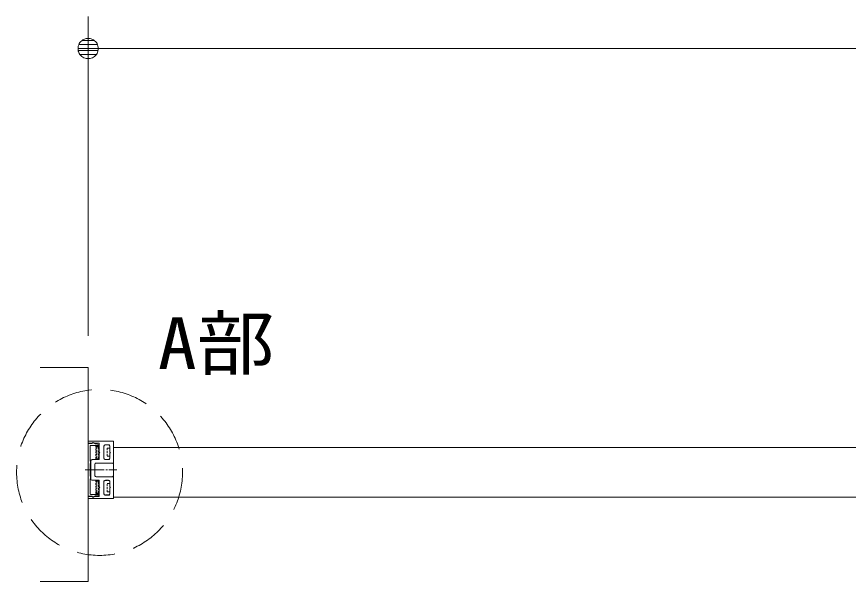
# Model space of a CAD drawing. Units: millimetres, scale not verified. Extents: x -6062 to 6062, y -3045 to 3045.
# Drawn here: x -5360 to -4839, y 1202 to 1556 of the extents above; entities that cross this region are included whole.
import ezdxf
from ezdxf.enums import TextEntityAlignment as Align

# ---------------------------------------------------------------- set-up
doc = ezdxf.new("R2010")
doc.units = ezdxf.units.MM
doc.header["$LTSCALE"] = 20
doc.linetypes.add('CHAIN1', pattern=[8, 5, -1, 1, -1])
doc.linetypes.add('DASHED1', pattern=[1.8, 1.2, -0.6])
for name, color, linetype, lineweight in [('0-0_3一般', 7, 'Continuous', 9), ('0-1_2寸法-3', 7, 'Continuous', 9), ('0-2_2寸法-1', 7, 'Continuous', 9), ('0-3_0', 7, 'Continuous', 9)]:
    doc.layers.add(name, color=color, linetype=linetype, lineweight=lineweight)
doc.styles.add('ＭＳ ゴシック', font='')
doc.styles.get('ＭＳ ゴシック').set_extended_font_data('MS Gothic')

# ---------------------------------------------------------------- blocks, each defined once
blk = doc.blocks.new('_Dot')
at = {"layer": '0-3_0'}
for p, q in [((-10, 0), (-20, 0)), ((9.78, 2), (-9.78, 2)), ((7.99, 6), (-7.99, 6)), ((9.16, -3.98), (-9.16, -3.98)), ((6, -7.98), (-6, -7.98))]:
    blk.add_line(p, q, dxfattribs=at)
for points in [[(10, 0), (9.92, 1.25), (9.69, 2.49), (9.3, 3.68), (8.76, 4.82), (8.09, 5.88), (7.29, 6.85), (6.37, 7.71), (5.36, 8.44), (4.26, 9.05), (3.09, 9.51), (1.87, 9.82), (0.63, 9.98), (-0.63, 9.98), (-1.87, 9.82), (-3.09, 9.51), (-4.26, 9.05), (-5.36, 8.44), (-6.37, 7.71), (-7.29, 6.85), (-8.09, 5.88), (-8.76, 4.82), (-9.3, 3.68), (-9.69, 2.49), (-9.92, 1.25), (-10, 0), (0, 0)], [(-10, 0), (-9.92, -1.25), (-9.69, -2.49), (-9.3, -3.68), (-8.76, -4.82), (-8.09, -5.88), (-7.29, -6.85), (-6.37, -7.71), (-5.36, -8.44), (-4.26, -9.05), (-3.09, -9.51), (-1.87, -9.82), (-0.63, -9.98), (0.63, -9.98), (1.87, -9.82), (3.09, -9.51), (4.26, -9.05), (5.36, -8.44), (6.37, -7.71), (7.29, -6.85), (8.09, -5.88), (8.76, -4.82), (9.3, -3.68), (9.69, -2.49), (9.92, -1.25), (10, 0), (0, 0)]]:
    blk.add_lwpolyline(points, close=True, dxfattribs=at)
blk = doc.blocks.new('グループ-31')
at = {"layer": '0-0_3一般'}
for p, q in [((-70240, 25716.9), (-70240, 25096.9)), ((-54820, 25716.9), (-70240, 25716.9)), ((-70240, 25096.9), (-54820, 25096.9))]:
    blk.add_line(p, q, dxfattribs=at)
blk = doc.blocks.new('グループ-32')
at = {"layer": '0-0_3一般', "linetype": 'DASHED1'}
for p, q in [((-70560, 25796.9), (-70560, 25076.9)), ((-70242, 25796.9), (-70560, 25796.9)), ((-70462, 25573.9), (-70462, 25730.9)), ((-70456, 25736.9), (-70428, 25736.9)), ((-70452, 25721.7), (-70452, 25583.1)), ((-70447, 25726.9), (-70446.8, 25726.9)), ((-70437.2, 25726.9), (-70446.8, 25726.9)), ((-70432, 25721.9), (-70432, 25721.7)), ((-70432, 25583.1), (-70432, 25721.7)), ((-70422, 25730.9), (-70422, 25573.9)), ((-70362, 25587.9), (-70362, 25730.9)), ((-70342, 25750.9), (-70308, 25750.9)), ((-70322, 25710.9), (-70322, 25607.9)), ((-70308, 25710.9), (-70322, 25710.9)), ((-70288, 25710.9), (-70288, 25704.9)), ((-70428, 25567.9), (-70456, 25567.9)), ((-70452, 25582.9), (-70452, 25583.1)), ((-70446.8, 25577.9), (-70437.2, 25577.9)), ((-70437, 25577.9), (-70437.2, 25577.9)), ((-70308, 25567.9), (-70342, 25567.9)), ((-70322, 25607.9), (-70308, 25607.9)), ((-70308, 25607.9), (-70288, 25607.9)), ((-70288, 25613.9), (-70288, 25607.9)), ((-70288, 25607.9), (-70288, 25587.9)), ((-70462, 25142.9), (-70462, 25299.9)), ((-70456, 25305.9), (-70428, 25305.9)), ((-70452, 25290.7), (-70452, 25152.1)), ((-70447, 25295.9), (-70446.8, 25295.9)), ((-70437.2, 25295.9), (-70446.8, 25295.9)), ((-70432, 25290.9), (-70432, 25290.7)), ((-70432, 25152.1), (-70432, 25290.7)), ((-70422, 25299.9), (-70422, 25142.9)), ((-70362, 25142.9), (-70362, 25285.9)), ((-70342, 25305.9), (-70308, 25305.9)), ((-70322, 25162.9), (-70322, 25265.9)), ((-70322, 25265.9), (-70308, 25265.9)), ((-70288, 25265.9), (-70288, 25259.9)), ((-70452, 25151.9), (-70452, 25152.1)), ((-70446.8, 25146.9), (-70437.2, 25146.9)), ((-70437, 25146.9), (-70437.2, 25146.9)), ((-70308, 25162.9), (-70322, 25162.9)), ((-70308, 25162.9), (-70288, 25162.9)), ((-70288, 25168.9), (-70288, 25162.9)), ((-70288, 25162.9), (-70288, 25142.9)), ((-70428, 25136.9), (-70456, 25136.9)), ((-70308, 25122.9), (-70342, 25122.9))]:
    blk.add_line(p, q, dxfattribs=at)
at = {"layer": '0-0_3一般', "linetype": 'CHAIN1'}
blk.add_line((-70198.6, 25436.9), (-70598.6, 25436.9), dxfattribs=at)
at = {"layer": '0-0_3一般', "linetype": 'DASHED1'}
for points in [[(-70560, 25076.9), (-70242, 25076.9), (-70242, 25796.9)], [(-70452, 25721.7), (-70452, 25721.9), (-70452, 25722.1), (-70451.9, 25722.3), (-70451.9, 25722.5), (-70451.9, 25722.7), (-70451.8, 25722.9), (-70451.8, 25723.1), (-70451.7, 25723.3), (-70451.6, 25723.4), (-70451.5, 25723.6), (-70451.5, 25723.8), (-70451.4, 25724), (-70451.3, 25724.1), (-70451.2, 25724.3), (-70451.1, 25724.5), (-70450.9, 25724.6), (-70450.8, 25724.8), (-70450.7, 25725), (-70450.5, 25725.1), (-70450.4, 25725.3), (-70450.2, 25725.4), (-70450.1, 25725.6), (-70449.9, 25725.7), (-70449.8, 25725.8), (-70449.6, 25725.9), (-70449.4, 25726.1), (-70449.3, 25726.2), (-70449.1, 25726.3), (-70448.9, 25726.4), (-70448.7, 25726.4), (-70448.5, 25726.5), (-70448.4, 25726.6), (-70448.2, 25726.6), (-70448, 25726.7), (-70447.8, 25726.8), (-70447.6, 25726.8), (-70447.4, 25726.8), (-70447.2, 25726.9), (-70447, 25726.9)], [(-70437.2, 25726.9), (-70437, 25726.9), (-70436.8, 25726.8), (-70436.6, 25726.8), (-70436.4, 25726.8), (-70436.2, 25726.7), (-70436, 25726.7), (-70435.8, 25726.6), (-70435.6, 25726.6), (-70435.4, 25726.5), (-70435.3, 25726.4), (-70435.1, 25726.3), (-70434.9, 25726.3), (-70434.7, 25726.2), (-70434.6, 25726), (-70434.4, 25725.9), (-70434.2, 25725.8), (-70434.1, 25725.7), (-70433.9, 25725.6), (-70433.8, 25725.4), (-70433.6, 25725.3), (-70433.5, 25725.1), (-70433.3, 25725), (-70433.2, 25724.8), (-70433.1, 25724.6), (-70432.9, 25724.5), (-70432.8, 25724.3), (-70432.7, 25724.1), (-70432.6, 25724), (-70432.5, 25723.8), (-70432.4, 25723.6), (-70432.4, 25723.4), (-70432.3, 25723.2), (-70432.2, 25723.1), (-70432.2, 25722.9), (-70432.1, 25722.7), (-70432.1, 25722.5), (-70432.1, 25722.3), (-70432, 25722.1), (-70432, 25721.9)], [(-70288, 25730.9), (-70288, 25710.9), (-70308, 25710.9)], [(-70446.8, 25577.9), (-70447, 25577.9), (-70447.2, 25577.9), (-70447.4, 25577.9), (-70447.6, 25578), (-70447.8, 25578), (-70448, 25578.1), (-70448.2, 25578.1), (-70448.4, 25578.2), (-70448.6, 25578.3), (-70448.7, 25578.3), (-70448.9, 25578.4), (-70449.1, 25578.5), (-70449.3, 25578.6), (-70449.4, 25578.7), (-70449.6, 25578.8), (-70449.8, 25579), (-70449.9, 25579.1), (-70450.1, 25579.2), (-70450.2, 25579.4), (-70450.4, 25579.5), (-70450.5, 25579.7), (-70450.7, 25579.8), (-70450.8, 25580), (-70450.9, 25580.1), (-70451.1, 25580.3), (-70451.2, 25580.5), (-70451.3, 25580.6), (-70451.4, 25580.8), (-70451.5, 25581), (-70451.6, 25581.2), (-70451.6, 25581.3), (-70451.7, 25581.5), (-70451.8, 25581.7), (-70451.8, 25581.9), (-70451.9, 25582.1), (-70451.9, 25582.3), (-70451.9, 25582.5), (-70452, 25582.7), (-70452, 25582.9)], [(-70432, 25583.1), (-70432, 25582.9), (-70432, 25582.7), (-70432.1, 25582.5), (-70432.1, 25582.3), (-70432.1, 25582.1), (-70432.2, 25581.9), (-70432.2, 25581.7), (-70432.3, 25581.5), (-70432.4, 25581.3), (-70432.5, 25581.2), (-70432.5, 25581), (-70432.6, 25580.8), (-70432.7, 25580.6), (-70432.8, 25580.5), (-70432.9, 25580.3), (-70433.1, 25580.1), (-70433.2, 25580), (-70433.3, 25579.8), (-70433.5, 25579.6), (-70433.6, 25579.5), (-70433.8, 25579.3), (-70433.9, 25579.2), (-70434.1, 25579.1), (-70434.2, 25578.9), (-70434.4, 25578.8), (-70434.6, 25578.7), (-70434.7, 25578.6), (-70434.9, 25578.5), (-70435.1, 25578.4), (-70435.3, 25578.3), (-70435.5, 25578.2), (-70435.6, 25578.2), (-70435.8, 25578.1), (-70436, 25578.1), (-70436.2, 25578), (-70436.4, 25578), (-70436.6, 25577.9), (-70436.8, 25577.9), (-70437, 25577.9)], [(-70452, 25290.7), (-70452, 25290.9), (-70452, 25291.1), (-70451.9, 25291.3), (-70451.9, 25291.5), (-70451.9, 25291.7), (-70451.8, 25291.9), (-70451.8, 25292.1), (-70451.7, 25292.3), (-70451.6, 25292.4), (-70451.5, 25292.6), (-70451.5, 25292.8), (-70451.4, 25293), (-70451.3, 25293.1), (-70451.2, 25293.3), (-70451.1, 25293.5), (-70450.9, 25293.6), (-70450.8, 25293.8), (-70450.7, 25294), (-70450.5, 25294.1), (-70450.4, 25294.3), (-70450.2, 25294.4), (-70450.1, 25294.6), (-70449.9, 25294.7), (-70449.8, 25294.8), (-70449.6, 25294.9), (-70449.4, 25295.1), (-70449.3, 25295.2), (-70449.1, 25295.3), (-70448.9, 25295.4), (-70448.7, 25295.4), (-70448.5, 25295.5), (-70448.4, 25295.6), (-70448.2, 25295.6), (-70448, 25295.7), (-70447.8, 25295.8), (-70447.6, 25295.8), (-70447.4, 25295.8), (-70447.2, 25295.9), (-70447, 25295.9)], [(-70437.2, 25295.9), (-70437, 25295.9), (-70436.8, 25295.8), (-70436.6, 25295.8), (-70436.4, 25295.8), (-70436.2, 25295.7), (-70436, 25295.7), (-70435.8, 25295.6), (-70435.6, 25295.6), (-70435.4, 25295.5), (-70435.3, 25295.4), (-70435.1, 25295.3), (-70434.9, 25295.3), (-70434.7, 25295.2), (-70434.6, 25295), (-70434.4, 25294.9), (-70434.2, 25294.8), (-70434.1, 25294.7), (-70433.9, 25294.6), (-70433.8, 25294.4), (-70433.6, 25294.3), (-70433.5, 25294.1), (-70433.3, 25294), (-70433.2, 25293.8), (-70433.1, 25293.6), (-70432.9, 25293.5), (-70432.8, 25293.3), (-70432.7, 25293.1), (-70432.6, 25293), (-70432.5, 25292.8), (-70432.4, 25292.6), (-70432.4, 25292.4), (-70432.3, 25292.2), (-70432.2, 25292.1), (-70432.2, 25291.9), (-70432.1, 25291.7), (-70432.1, 25291.5), (-70432.1, 25291.3), (-70432, 25291.1), (-70432, 25290.9)], [(-70288, 25285.9), (-70288, 25265.9), (-70308, 25265.9)], [(-70446.8, 25146.9), (-70447, 25146.9), (-70447.2, 25146.9), (-70447.4, 25146.9), (-70447.6, 25147), (-70447.8, 25147), (-70448, 25147.1), (-70448.2, 25147.1), (-70448.4, 25147.2), (-70448.6, 25147.3), (-70448.7, 25147.3), (-70448.9, 25147.4), (-70449.1, 25147.5), (-70449.3, 25147.6), (-70449.4, 25147.7), (-70449.6, 25147.8), (-70449.8, 25148), (-70449.9, 25148.1), (-70450.1, 25148.2), (-70450.2, 25148.4), (-70450.4, 25148.5), (-70450.5, 25148.7), (-70450.7, 25148.8), (-70450.8, 25149), (-70450.9, 25149.1), (-70451.1, 25149.3), (-70451.2, 25149.5), (-70451.3, 25149.6), (-70451.4, 25149.8), (-70451.5, 25150), (-70451.6, 25150.2), (-70451.6, 25150.3), (-70451.7, 25150.5), (-70451.8, 25150.7), (-70451.8, 25150.9), (-70451.9, 25151.1), (-70451.9, 25151.3), (-70451.9, 25151.5), (-70452, 25151.7), (-70452, 25151.9)], [(-70432, 25152.1), (-70432, 25151.9), (-70432, 25151.7), (-70432.1, 25151.5), (-70432.1, 25151.3), (-70432.1, 25151.1), (-70432.2, 25150.9), (-70432.2, 25150.7), (-70432.3, 25150.5), (-70432.4, 25150.3), (-70432.5, 25150.2), (-70432.5, 25150), (-70432.6, 25149.8), (-70432.7, 25149.6), (-70432.8, 25149.5), (-70432.9, 25149.3), (-70433.1, 25149.1), (-70433.2, 25149), (-70433.3, 25148.8), (-70433.5, 25148.6), (-70433.6, 25148.5), (-70433.8, 25148.3), (-70433.9, 25148.2), (-70434.1, 25148.1), (-70434.2, 25147.9), (-70434.4, 25147.8), (-70434.6, 25147.7), (-70434.7, 25147.6), (-70434.9, 25147.5), (-70435.1, 25147.4), (-70435.3, 25147.3), (-70435.5, 25147.2), (-70435.6, 25147.2), (-70435.8, 25147.1), (-70436, 25147.1), (-70436.2, 25147), (-70436.4, 25147), (-70436.6, 25146.9), (-70436.8, 25146.9), (-70437, 25146.9)]]:
    blk.add_lwpolyline(points, dxfattribs=at)
for centre, radius, start, end in [((-70456, 25730.9), 6, 135, 172.76124), ((-70456, 25730.9), 6, 172.76124, 176.38062), ((-70456, 25730.9), 6, 176.38062, 180), ((-70456, 25730.9), 6, 97.23876, 135), ((-70456, 25730.9), 6, 93.61938, 97.23876), ((-70456, 25730.9), 6, 90, 93.61938), ((-70428, 25730.9), 6, 86.38062, 90), ((-70428, 25730.9), 6, 82.76124, 86.38062), ((-70428, 25730.9), 6, 45, 82.76124), ((-70428, 25730.9), 6, 7.23876, 45), ((-70428, 25730.9), 6, 3.61938, 7.23876), ((-70428, 25730.9), 6, 0, 3.61938), ((-70342, 25730.9), 20, 135, 180), ((-70342, 25730.9), 20, 90, 135), ((-70308, 25730.9), 20, 45, 90), ((-70308, 25730.9), 20, 0, 45), ((-70456, 25573.9), 6, 180, 183.61938), ((-70456, 25573.9), 6, 183.61938, 187.23876), ((-70456, 25573.9), 6, 187.23876, 225), ((-70456, 25573.9), 6, 225, 262.76124), ((-70456, 25573.9), 6, 262.76124, 266.38062), ((-70456, 25573.9), 6, 266.38062, 270), ((-70428, 25573.9), 6, 270, 273.61938), ((-70428, 25573.9), 6, 273.61938, 277.23876), ((-70428, 25573.9), 6, 277.23876, 315), ((-70428, 25573.9), 6, 315, 352.76124), ((-70428, 25573.9), 6, 356.38062, 0), ((-70428, 25573.9), 6, 352.76124, 356.38062), ((-70342, 25587.9), 20, 180, 225), ((-70342, 25587.9), 20, 225, 270), ((-70308, 25587.9), 20, 270, 315), ((-70308, 25587.9), 20, 315, 0), ((-70456, 25299.9), 6, 135, 172.76124), ((-70456, 25299.9), 6, 172.76124, 176.38062), ((-70456, 25299.9), 6, 176.38062, 180), ((-70456, 25299.9), 6, 97.23876, 135), ((-70456, 25299.9), 6, 93.61938, 97.23876), ((-70456, 25299.9), 6, 90, 93.61938), ((-70428, 25299.9), 6, 86.38062, 90), ((-70428, 25299.9), 6, 82.76124, 86.38062), ((-70428, 25299.9), 6, 45, 82.76124), ((-70428, 25299.9), 6, 7.23876, 45), ((-70428, 25299.9), 6, 3.61938, 7.23876), ((-70428, 25299.9), 6, 0, 3.61938), ((-70342, 25285.9), 20, 135, 180), ((-70342, 25285.9), 20, 90, 135), ((-70308, 25285.9), 20, 45, 90), ((-70308, 25285.9), 20, 0, 45), ((-70456, 25142.9), 6, 180, 183.61938), ((-70456, 25142.9), 6, 183.61938, 187.23876), ((-70456, 25142.9), 6, 187.23876, 225), ((-70428, 25142.9), 6, 315, 352.76124), ((-70428, 25142.9), 6, 356.38062, 0), ((-70428, 25142.9), 6, 352.76124, 356.38062), ((-70342, 25142.9), 20, 180, 225), ((-70308, 25142.9), 20, 315, 0), ((-70456, 25142.9), 6, 225, 262.76124), ((-70456, 25142.9), 6, 262.76124, 266.38062), ((-70456, 25142.9), 6, 266.38062, 270), ((-70428, 25142.9), 6, 270, 273.61938), ((-70428, 25142.9), 6, 273.61938, 277.23876), ((-70428, 25142.9), 6, 277.23876, 315), ((-70342, 25142.9), 20, 225, 270), ((-70308, 25142.9), 20, 270, 315)]:
    blk.add_arc(centre, radius, start, end, dxfattribs=at)
blk = doc.blocks.new('グループ-34')
at = {"layer": '0-0_3一般'}
for p, q in [((-70560, 25766.9), (-70560, 25106.9)), ((-70510, 25766.9), (-70560, 25766.9)), ((-70473.1, 25762.9), (-70495, 25775.5)), ((-70536, 25546.9), (-70536, 25736.9)), ((-70530, 25742.9), (-70428, 25742.9)), ((-70464, 25762.9), (-70473.1, 25762.9)), ((-70426.8, 25755.8), (-70460.1, 25762.5)), ((-70422, 25748.9), (-70422, 25750)), ((-70530, 25546.9), (-70536, 25546.9)), ((-70536, 25356.9), (-70536, 25516.9)), ((-70536, 25516.9), (-70530, 25516.9)), ((-70530, 25516.9), (-70530, 25546.9)), ((-70530, 25356.9), (-70536, 25356.9)), ((-70530, 25326.9), (-70530, 25356.9)), ((-70536, 25136.9), (-70536, 25326.9)), ((-70536, 25326.9), (-70530, 25326.9)), ((-70560, 25106.9), (-70510, 25106.9)), ((-70428, 25130.9), (-70530, 25130.9)), ((-70495, 25098.2), (-70473.1, 25110.9)), ((-70473.1, 25110.9), (-70464, 25110.9)), ((-70460.1, 25111.3), (-70426.8, 25117.9)), ((-70422, 25123.8), (-70422, 25124.9))]:
    blk.add_line(p, q, dxfattribs=at)
at = {"layer": '0-0_3一般', "linetype": 'CHAIN1'}
blk.add_line((-70480.4, 25436.9), (-70600.4, 25436.9), dxfattribs=at)
at = {"layer": '0-0_3一般'}
for centre, radius, start, end in [((-70500, 25766.9), 10, 120, 180), ((-70500, 25766.9), 10, 60, 120), ((-70530, 25736.9), 6, 135, 180), ((-70530, 25736.9), 6, 90, 135), ((-70464, 25742.9), 20, 84.34503, 90), ((-70464, 25742.9), 20, 78.69007, 84.34503), ((-70428, 25748.9), 6, 270, 315), ((-70428, 25750), 6, 39.34503, 78.69007), ((-70428, 25748.9), 6, 315, 0), ((-70428, 25750), 6, 0, 39.34503), ((-70530, 25136.9), 6, 180, 225), ((-70530, 25136.9), 6, 225, 270), ((-70500, 25106.9), 10, 180, 240), ((-70500, 25106.9), 10, 240, 300), ((-70464, 25130.9), 20, 270, 275.65497), ((-70464, 25130.9), 20, 275.65497, 281.30993), ((-70428, 25124.9), 6, 45, 90), ((-70428, 25123.8), 6, 281.30993, 320.65497), ((-70428, 25124.9), 6, 0, 45), ((-70428, 25123.8), 6, 320.65497, 0)]:
    blk.add_arc(centre, radius, start, end, dxfattribs=at)
blk = doc.blocks.new('グループ-35')
at = {"layer": '0-0_3一般'}
for p, q in [((-70244, 25796.9), (-70554, 25796.9)), ((-70426, 25770.9), (-70483.4, 25770.9)), ((-70242, 25520.9), (-70242, 25788.9)), ((-70240, 25792.3), (-70240, 25792.9)), ((-70420, 25764.9), (-70420, 25659.9)), ((-70364, 25732.9), (-70364, 25585.9)), ((-70344, 25752.9), (-70306, 25752.9)), ((-70286, 25732.9), (-70286, 25659.9)), ((-70508, 25565.9), (-70426, 25565.9)), ((-70414, 25653.9), (-70420, 25659.9)), ((-70420, 25647.9), (-70414, 25653.9)), ((-70420, 25647.9), (-70420, 25571.9)), ((-70344, 25565.9), (-70306, 25565.9)), ((-70280, 25653.9), (-70286, 25659.9)), ((-70286, 25647.9), (-70280, 25653.9)), ((-70286, 25647.9), (-70286, 25585.9)), ((-70528, 25545.9), (-70528, 25327.9)), ((-70478, 25501.9), (-70478, 25371.9)), ((-70458, 25521.9), (-70252, 25521.9)), ((-70252, 25521.9), (-70252, 25520.9)), ((-70248, 25516.9), (-70246, 25516.9)), ((-70248, 25356.9), (-70246, 25356.9)), ((-70242, 25352.9), (-70242, 25084.9)), ((-70508, 25307.9), (-70426, 25307.9)), ((-70420, 25225.9), (-70420, 25301.9)), ((-70364, 25140.9), (-70364, 25287.9)), ((-70344, 25307.9), (-70306, 25307.9)), ((-70286, 25225.9), (-70286, 25287.9)), ((-70414, 25219.9), (-70420, 25225.9)), ((-70280, 25219.9), (-70286, 25225.9)), ((-70286, 25213.9), (-70280, 25219.9)), ((-70286, 25140.9), (-70286, 25213.9)), ((-70560, 25102.9), (-70560, 25082.9)), ((-70511, 25102.9), (-70560, 25102.9)), ((-70244, 25076.9), (-70554, 25076.9)), ((-70426, 25102.9), (-70483.4, 25102.9)), ((-70344, 25120.9), (-70306, 25120.9)), ((-70240, 25081.4), (-70240, 25080.9))]:
    blk.add_line(p, q, dxfattribs=at)
at = {"layer": '0-0_3一般', "linetype": 'CHAIN1'}
blk.add_line((-70414, 25436.9), (-70569.5, 25436.9), dxfattribs=at)
at = {"layer": '0-0_3一般'}
for points in [[(-70511, 25770.9), (-70560, 25770.9), (-70560, 25790.9)], [(-70458, 25351.9), (-70252, 25351.9), (-70252, 25352.9)], [(-70420, 25108.9), (-70420, 25213.9), (-70414, 25219.9)]]:
    blk.add_lwpolyline(points, dxfattribs=at)
for centre, radius, start, end in [((-70554, 25790.9), 6, 135, 180), ((-70554, 25790.9), 6, 90, 135), ((-70511, 25774.9), 4, 270, 298.12551), ((-70511, 25774.9), 4, 298.12551, 326.25101), ((-70496, 25764.9), 14, 85.81397, 146.25101), ((-70496, 25764.9), 14, 25.37693, 85.81397), ((-70426, 25764.9), 6, 45, 90), ((-70426, 25764.9), 6, 0, 45), ((-70244, 25792.9), 4, 45, 90), ((-70244, 25792.3), 4, 300, 330), ((-70244, 25792.9), 4, 0, 45), ((-70244, 25792.3), 4, 330, 0), ((-70344, 25732.9), 20, 135, 180), ((-70344, 25732.9), 20, 90, 135), ((-70306, 25732.9), 20, 45, 90), ((-70306, 25732.9), 20, 0, 45), ((-70508, 25545.9), 20, 135, 180), ((-70508, 25545.9), 20, 90, 135), ((-70426, 25571.9), 6, 270, 315), ((-70426, 25571.9), 6, 315, 0), ((-70344, 25585.9), 20, 180, 225), ((-70344, 25585.9), 20, 225, 270), ((-70306, 25585.9), 20, 270, 315), ((-70306, 25585.9), 20, 315, 0), ((-70458, 25501.9), 20, 135, 180), ((-70458, 25501.9), 20, 90, 135), ((-70248, 25520.9), 4, 180, 225), ((-70248, 25520.9), 4, 225, 270), ((-70246, 25520.9), 4, 270, 315), ((-70246, 25520.9), 4, 315, 0), ((-70458, 25371.9), 20, 180, 225), ((-70458, 25371.9), 20, 225, 270), ((-70248, 25352.9), 4, 135, 180), ((-70248, 25352.9), 4, 90, 135), ((-70246, 25352.9), 4, 45, 90), ((-70246, 25352.9), 4, 0, 45), ((-70508, 25327.9), 20, 180, 225), ((-70508, 25327.9), 20, 225, 270), ((-70426, 25301.9), 6, 45, 90), ((-70426, 25301.9), 6, 0, 45), ((-70344, 25287.9), 20, 135, 180), ((-70344, 25287.9), 20, 90, 135), ((-70306, 25287.9), 20, 45, 90), ((-70306, 25287.9), 20, 0, 45), ((-70344, 25140.9), 20, 180, 225), ((-70306, 25140.9), 20, 315, 0), ((-70554, 25082.9), 6, 180, 225), ((-70554, 25082.9), 6, 225, 270), ((-70511, 25098.9), 4, 61.87449, 90), ((-70511, 25098.9), 4, 33.74899, 61.87449), ((-70496, 25108.9), 14, 213.74899, 274.18603), ((-70496, 25108.9), 14, 274.18603, 334.62307), ((-70426, 25108.9), 6, 270, 315), ((-70426, 25108.9), 6, 315, 0), ((-70344, 25140.9), 20, 225, 270), ((-70306, 25140.9), 20, 270, 315), ((-70244, 25080.9), 4, 270, 315), ((-70244, 25081.4), 4, 30, 60), ((-70244, 25080.9), 4, 315, 0), ((-70244, 25081.4), 4, 0, 30)]:
    blk.add_arc(centre, radius, start, end, dxfattribs=at)
blk.add_blockref('グループ-34', (0, 0), dxfattribs=at)
blk = doc.blocks.new('グループ-42')
at = {"layer": '0-0_3一般'}
for p, q in [((-70560, 26720), (-71160, 26720)), ((-70560, 26720), (-70560, 24040)), ((-70560, 24040), (-71160, 24040))]:
    blk.add_line(p, q, dxfattribs=at)
blk = doc.blocks.new('グループ-50')
at = {"layer": '0-0_3一般'}
for name in ['グループ-42', 'グループ-35', 'グループ-32', 'グループ-31']:
    blk.add_blockref(name, (0, 0), dxfattribs=at)

msp = doc.modelspace()

# ---------------------------------------------------------------- linework, layer by layer
at = {"layer": '0-1_2寸法-3', "linetype": 'DASHED1'}
msp.add_circle((-5308.34, 1270.28), 52, dxfattribs=at)
at = {"layer": '0-2_2寸法-1'}
for p, q in [((-5315.5, 1356), (-5315.5, 1556)), ((-2116.21, 1536), (-5302.79, 1536))]:
    msp.add_line(p, q, dxfattribs=at)

# ---------------------------------------------------------------- block references
at = {"layer": '0-0_3一般', "xscale": 0.05, "yscale": 0.05}
msp.add_blockref('グループ-50', (-1787.5, 0), dxfattribs=at)
at = {"layer": '0-2_2寸法-1', "xscale": 0.6356201, "yscale": 0.6356201, "rotation": 180}
msp.add_blockref('_Dot', (-5315.5, 1536), dxfattribs=at)

# ---------------------------------------------------------------- texts
at = {"layer": '0-1_2寸法-3', "style": 'ＭＳ ゴシック', "width": 1.1}
msp.add_text('A部', height=32.55, dxfattribs=at).set_placement((-5271.79, 1325.27), align=Align.BOTTOM_LEFT)

doc.saveas('drawing.dxf')
